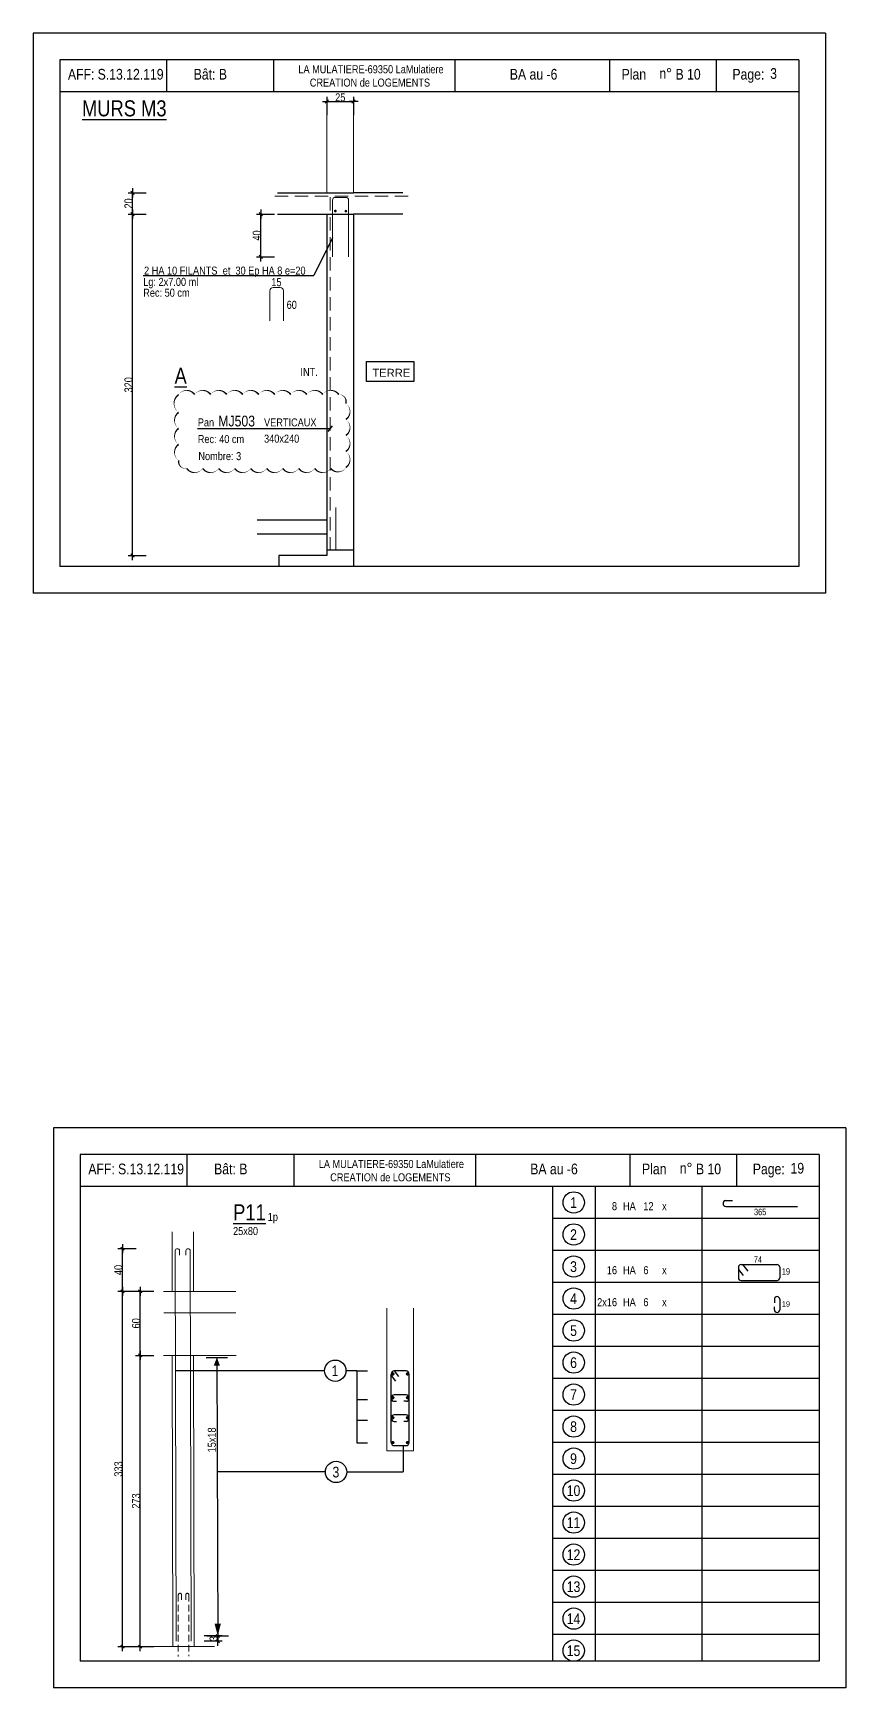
# Model space of a CAD drawing. Header units: metres. Extents: x -9927 to 45032, y -190416 to 12166.
# Drawn here: x 2802 to 4325, y -124751 to -121649 of the extents above; entities that cross this region are included whole.
import ezdxf
from ezdxf.enums import TextEntityAlignment as Align

# ---------------------------------------------------------------- set-up
doc = ezdxf.new("R2010")
doc.units = ezdxf.units.M
doc.header["$PDMODE"] = 65
doc.linetypes.add('CACHE2', pattern=[0.1875, 0.125, -0.0625])
for name, color, linetype in [('01_cote_gen', 4, 'Continuous'), ('01_fenetres', 171, 'Continuous'), ('01_linteaux', 3, 'Continuous'), ('01_murs_coup', 5, 'Continuous'), ('01_sem', 42, 'Continuous'), ('01_texte', 230, 'Continuous'), ('AA_COTES', 2, 'Continuous')]:
    doc.layers.add(name, color=color, linetype=linetype)
doc.styles.add('MATTE_TXT', font='arial.ttf')
doc.styles.add('STYLE2', font='ARIALN.TTF')
doc.dimstyles.new('JB25', dxfattribs={"dimscale": 0.1, "dimtxt": 150, "dimasz": 17, "dimexe": 0.1, "dimexo": 0.1, "dimgap": 0.09, "dimtad": 1, "dimdec": 1, "dimlfac": 0.5, "dimdsep": 46, "dimtxsty": 'STYLE2', "dimblk1": 'BOND_G', "dimblk2": 'BOND_D', "dimsah": 1, "dimcen": 1.5, "dimdle": 0.01, "dimse1": 1, "dimse2": 1, "dimclrd": 4, "dimclre": 2, "dimclrt": 5, "dimadec": 0, "dimazin": 0, "dimtfac": 2.333333, "dimtdec": 1, "dimtix": 1, "dimtmove": 2, "dimatfit": 3, "dimldrblk": 'BOND_G', "dimfxl": 1, "dimtolj": 1, "dimtzin": 0, "dimarcsym": 0})

# ---------------------------------------------------------------- blocks, each defined once
blk = doc.blocks.new('BOND_G')
at = {"layer": 'AA_COTES', "color": 0}
for p, q in [((5, 0), (-5, 0)), ((1.8, 1.8), (-1.8, -1.8)), ((0, -5), (0, 15))]:
    blk.add_line(p, q, dxfattribs=at)
blk = doc.blocks.new('BOND_D')
at = {"layer": 'AA_COTES', "color": 0}
for p, q in [((5, 0), (-5, 0)), ((-1.8, -1.8), (1.8, 1.8)), ((0, 5), (0, -15))]:
    blk.add_line(p, q, dxfattribs=at)
blk = doc.blocks.new('*D1000')
at = {"layer": '01_cote_gen', "color": 4, "lineweight": -2, "transparency": 16777216}
blk.add_line((2988.5, -122626.6), (2988.5, -121990), dxfattribs=at)
at = {"layer": 'DEFPOINTS', "color": 0, "lineweight": 0, "transparency": 16777216}
for p in [(2988.5, -121988.3), (3014, -121988.3), (3084.1, -122628.3)]:
    blk.add_point(p, dxfattribs=at)
at = {"layer": '01_cote_gen', "color": 4, "lineweight": -2, "transparency": 16777216, "xscale": 1.7, "yscale": 1.7, "zscale": 1.7}
for name, p, rotation in [('BOND_D', (2988.5, -121988.3), 90), ('BOND_G', (2988.5, -122628.3), 270)]:
    blk.add_blockref(name, p, dxfattribs=dict(at, rotation=rotation))
at = {"layer": '01_cote_gen', "color": 5, "lineweight": 0, "transparency": 16777216, "insert": (2980.9, -122308.3), "char_height": 15, "attachment_point": 5, "rotation": 90, "style": 'STYLE2'}
blk.add_mtext('\\A1;320', dxfattribs=at)
blk = doc.blocks.new('*D1001')
at = {"layer": '01_cote_gen', "color": 4, "lineweight": -2, "transparency": 16777216}
blk.add_line((2988.5, -121986.6), (2988.5, -121950), dxfattribs=at)
at = {"layer": 'DEFPOINTS', "color": 0, "lineweight": 0, "transparency": 16777216}
for p in [(2988.5, -121948.3), (3014, -121948.3), (3014, -121988.3)]:
    blk.add_point(p, dxfattribs=at)
at = {"layer": '01_cote_gen', "color": 4, "lineweight": -2, "transparency": 16777216, "xscale": 1.7, "yscale": 1.7, "zscale": 1.7}
for name, p, rotation in [('BOND_D', (2988.5, -121948.3), 90), ('BOND_G', (2988.5, -121988.3), 270)]:
    blk.add_blockref(name, p, dxfattribs=dict(at, rotation=rotation))
at = {"layer": '01_cote_gen', "color": 5, "lineweight": 0, "transparency": 16777216, "insert": (2980.9, -121968.3), "char_height": 15, "attachment_point": 5, "rotation": 90, "style": 'STYLE2'}
blk.add_mtext('\\A1;20', dxfattribs=at)
blk = doc.blocks.new('*D1002')
at = {"layer": '01_cote_gen', "color": 4, "lineweight": -2, "transparency": 16777216}
blk.add_line((3229, -122066.6), (3229, -121990), dxfattribs=at)
at = {"layer": 'DEFPOINTS', "color": 0, "lineweight": 0, "transparency": 16777216}
for p in [(3229, -121988.3), (3352.7, -121988.3), (3368.9, -122068.3)]:
    blk.add_point(p, dxfattribs=at)
at = {"layer": '01_cote_gen', "color": 4, "lineweight": -2, "transparency": 16777216, "xscale": 1.7, "yscale": 1.7, "zscale": 1.7}
for name, p, rotation in [('BOND_D', (3229, -121988.3), 90), ('BOND_G', (3229, -122068.3), 270)]:
    blk.add_blockref(name, p, dxfattribs=dict(at, rotation=rotation))
at = {"layer": '01_cote_gen', "color": 5, "lineweight": 0, "transparency": 16777216, "insert": (3221.3, -122028.3), "char_height": 15, "attachment_point": 5, "rotation": 90, "style": 'STYLE2'}
blk.add_mtext('\\A1;40', dxfattribs=at)
blk = doc.blocks.new('*D1017')
at = {"layer": '01_cote_gen', "color": 4, "lineweight": -2, "transparency": 16777216}
blk.add_line((3354.4, -121777.1), (3401, -121777.1), dxfattribs=at)
at = {"layer": 'DEFPOINTS', "color": 0, "lineweight": 0, "transparency": 16777216}
for p in [(3352.7, -121777.5), (3402.7, -121777.1), (3402.7, -121777.5)]:
    blk.add_point(p, dxfattribs=at)
at = {"layer": '01_cote_gen', "color": 4, "lineweight": -2, "transparency": 16777216, "xscale": 1.7, "yscale": 1.7, "zscale": 1.7, "rotation": 180}
blk.add_blockref('BOND_G', (3352.7, -121777.1), dxfattribs=at)
at = {"layer": '01_cote_gen', "color": 4, "lineweight": -2, "transparency": 16777216, "xscale": 1.7, "yscale": 1.7, "zscale": 1.7}
blk.add_blockref('BOND_D', (3402.7, -121777.1), dxfattribs=at)
at = {"layer": '01_cote_gen', "color": 5, "lineweight": 0, "transparency": 16777216, "insert": (3377.7, -121769.4), "char_height": 15, "attachment_point": 5, "style": 'STYLE2'}
blk.add_mtext('\\A1;25', dxfattribs=at)
blk = doc.blocks.new('*D1068')
at = {"layer": '01_cote_gen', "color": 4, "linetype": 'Continuous', "lineweight": -2, "transparency": 16777216}
blk.add_line((2969.5, -124672.1), (2969.5, -124009.4), dxfattribs=at)
at = {"layer": 'DEFPOINTS', "color": 0, "linetype": 'Continuous', "lineweight": 0, "transparency": 16777216}
for p in [(2969.5, -124007.7), (3102.6, -124007.7), (3064.2, -124673.8)]:
    blk.add_point(p, dxfattribs=at)
at = {"layer": '01_cote_gen', "color": 4, "linetype": 'Continuous', "lineweight": -2, "transparency": 16777216, "xscale": 1.7, "yscale": 1.7, "zscale": 1.7}
for name, p, rotation in [('BOND_D', (2969.5, -124007.7), 90), ('BOND_G', (2969.5, -124673.8), 270)]:
    blk.add_blockref(name, p, dxfattribs=dict(at, rotation=rotation))
at = {"layer": '01_cote_gen', "color": 5, "linetype": 'Continuous', "lineweight": 0, "transparency": 16777216, "insert": (2961.9, -124340.8), "char_height": 15, "attachment_point": 5, "rotation": 90, "style": 'STYLE2'}
blk.add_mtext('\\A1;333', dxfattribs=at)
blk = doc.blocks.new('*D1069')
at = {"layer": '01_cote_gen', "color": 4, "linetype": 'Continuous', "lineweight": -2, "transparency": 16777216}
blk.add_line((3002.7, -124126), (3002.7, -124009.4), dxfattribs=at)
at = {"layer": 'DEFPOINTS', "color": 0, "linetype": 'Continuous', "lineweight": 0, "transparency": 16777216}
for p in [(3002.7, -124007.7), (3150.9, -124007.7), (3160, -124127.7)]:
    blk.add_point(p, dxfattribs=at)
at = {"layer": '01_cote_gen', "color": 4, "linetype": 'Continuous', "lineweight": -2, "transparency": 16777216, "xscale": 1.7, "yscale": 1.7, "zscale": 1.7}
for name, p, rotation in [('BOND_D', (3002.7, -124007.7), 90), ('BOND_G', (3002.7, -124127.7), 270)]:
    blk.add_blockref(name, p, dxfattribs=dict(at, rotation=rotation))
at = {"layer": '01_cote_gen', "color": 5, "linetype": 'Continuous', "lineweight": 0, "transparency": 16777216, "insert": (2995, -124067.7), "char_height": 15, "attachment_point": 5, "rotation": 90, "style": 'STYLE2'}
blk.add_mtext('\\A1;60', dxfattribs=at)
blk = doc.blocks.new('*D1070')
at = {"layer": '01_cote_gen', "color": 4, "linetype": 'Continuous', "lineweight": -2, "transparency": 16777216}
blk.add_line((3002.7, -124672.1), (3002.7, -124129.4), dxfattribs=at)
at = {"layer": 'DEFPOINTS', "color": 0, "linetype": 'Continuous', "lineweight": 0, "transparency": 16777216}
for p in [(3002.7, -124127.7), (3009.6, -124127.7), (3020.8, -124673.8)]:
    blk.add_point(p, dxfattribs=at)
at = {"layer": '01_cote_gen', "color": 4, "linetype": 'Continuous', "lineweight": -2, "transparency": 16777216, "xscale": 1.7, "yscale": 1.7, "zscale": 1.7}
for name, p, rotation in [('BOND_D', (3002.7, -124127.7), 90), ('BOND_G', (3002.7, -124673.8), 270)]:
    blk.add_blockref(name, p, dxfattribs=dict(at, rotation=rotation))
at = {"layer": '01_cote_gen', "color": 5, "linetype": 'Continuous', "lineweight": 0, "transparency": 16777216, "insert": (2995, -124400.8), "char_height": 15, "attachment_point": 5, "rotation": 90, "style": 'STYLE2'}
blk.add_mtext('\\A1;273', dxfattribs=at)
blk = doc.blocks.new('*D1071')
at = {"layer": '01_cote_gen', "color": 4, "linetype": 'Continuous', "lineweight": -2, "transparency": 16777216}
blk.add_line((3148.1, -124655.5), (3148.1, -124662.1), dxfattribs=at)
at = {"layer": 'DEFPOINTS', "color": 0, "linetype": 'Continuous', "lineweight": 0, "transparency": 16777216}
for p in [(3098.2, -124663.8), (3141.3, -124653.8), (3148.1, -124663.8)]:
    blk.add_point(p, dxfattribs=at)
at = {"layer": '01_cote_gen', "color": 4, "linetype": 'Continuous', "lineweight": -2, "transparency": 16777216, "xscale": 1.7, "yscale": 1.7, "zscale": 1.7}
for name, p, rotation in [('BOND_G', (3148.1, -124653.8), 90), ('BOND_D', (3148.1, -124663.8), 270)]:
    blk.add_blockref(name, p, dxfattribs=dict(at, rotation=rotation))
at = {"layer": '01_cote_gen', "color": 5, "linetype": 'Continuous', "lineweight": 0, "transparency": 16777216, "insert": (3140.4, -124658.8), "char_height": 15, "attachment_point": 5, "rotation": 90, "style": 'STYLE2'}
blk.add_mtext('\\A1;3', dxfattribs=at)
blk = doc.blocks.new('*D1072')
at = {"layer": '01_cote_gen', "color": 4, "lineweight": -2, "transparency": 16777216}
blk.add_line((2969.5, -124006), (2969.5, -123929.4), dxfattribs=at)
at = {"layer": 'DEFPOINTS', "color": 0, "lineweight": 0, "transparency": 16777216}
for p in [(2969.5, -123927.7), (3072.6, -123927.7), (3073.4, -124007.7)]:
    blk.add_point(p, dxfattribs=at)
at = {"layer": '01_cote_gen', "color": 4, "lineweight": -2, "transparency": 16777216, "xscale": 1.7, "yscale": 1.7, "zscale": 1.7}
for name, p, rotation in [('BOND_D', (2969.5, -123927.7), 90), ('BOND_G', (2969.5, -124007.7), 270)]:
    blk.add_blockref(name, p, dxfattribs=dict(at, rotation=rotation))
at = {"layer": '01_cote_gen', "color": 5, "lineweight": 0, "transparency": 16777216, "insert": (2961.9, -123967.7), "char_height": 15, "attachment_point": 5, "rotation": 90, "style": 'STYLE2'}
blk.add_mtext('\\A1;40', dxfattribs=at)

msp = doc.modelspace()

# ---------------------------------------------------------------- linework, layer by layer
at = {"layer": '01_cote_gen', "color": 2, "linetype": 'CACHE2', "lineweight": 0, "ltscale": 100}
for p, q in [((3074.2, -124576.8), (3074.2, -124692.37)), ((3080.2, -124576.8), (3080.2, -124585.77)), ((3088.2, -124576.8), (3088.2, -124585.77)), ((3094.2, -124576.8), (3094.2, -124691.51))]:
    msp.add_line(p, q, dxfattribs=at)
for centre in [(3077.2, -124576.8), (3091.2, -124576.8)]:
    msp.add_arc(centre, 3, 0, 180, dxfattribs=at)
at = {"layer": '01_fenetres', "ltscale": 30}
for p, q in [((2852.08, -121698.89), (2852.08, -122648.89)), ((2852.08, -121698.89), (2852.08, -122648.89)), ((2852.08, -121698.89), (2852.08, -122648.89)), ((4237.08, -121698.89), (2852.08, -121698.89)), ((3052.08, -121698.89), (3052.08, -121758.89)), ((3252.47, -121698.89), (3252.47, -121758.89)), ((3592.64, -121698.89), (3592.64, -121758.89)), ((3882.94, -121758.89), (3882.94, -121698.89)), ((4082.94, -121758.89), (4082.94, -121698.89)), ((4237.08, -121698.89), (4237.08, -122648.89)), ((4237.08, -121758.89), (2852.08, -121758.89)), ((4237.08, -122648.89), (2852.08, -122648.89)), ((2890.3, -123751.15), (2890.3, -124701.15)), ((2890.3, -123751.15), (2890.3, -124701.15)), ((2890.3, -123751.15), (2890.3, -124701.15)), ((4275.3, -123751.15), (2890.3, -123751.15)), ((3090.3, -123751.15), (3090.3, -123811.15)), ((3290.69, -123751.15), (3290.69, -123811.15)), ((3630.86, -123751.15), (3630.86, -123811.15)), ((3921.16, -123811.15), (3921.16, -123751.15)), ((4121.16, -123811.15), (4121.16, -123751.15)), ((4275.3, -123751.15), (4275.3, -124701.15)), ((4275.3, -123811.15), (2890.3, -123811.15)), ((4275.3, -124701.15), (2890.3, -124701.15))]:
    msp.add_line(p, q, dxfattribs=at)
at = {"layer": '01_linteaux', "linetype": 'Continuous'}
for p, q in [((4098.84, -123837.41), (4112.58, -123837.41)), ((4100.07, -123848.39), (4234.38, -123848.39)), ((4123.75, -123962.68), (4123.75, -123982.3)), ((4128.75, -123957.68), (4196.33, -123957.68)), ((4131.44, -123957.68), (4141.42, -123969.99)), ((4201.33, -123962.68), (4201.33, -123982.3)), ((4123.75, -123966.82), (4132.94, -123978.16)), ((4128.75, -123987.3), (4196.33, -123987.3)), ((4191.33, -124022.68), (4191.33, -124029.06)), ((4201.33, -124022.68), (4201.33, -124042.3)), ((4191.33, -124042.3), (4191.33, -124036.45))]:
    msp.add_line(p, q, dxfattribs=at)
for centre, start, end in [((4099.95, -123842.28), 102.77382, 192.77382), ((4100.07, -123843.39), 180, 270), ((4128.75, -123962.68), 90, 180), ((4196.33, -123962.68), 0, 90), ((4128.75, -123982.3), 180, 270), ((4196.33, -123982.3), 270, 0), ((4196.33, -124022.68), 90, 180), ((4196.33, -124022.68), 0, 90), ((4196.33, -124042.3), 180, 270), ((4196.33, -124042.3), 270, 0)]:
    msp.add_arc(centre, 5, start, end, dxfattribs=at)
at = {"layer": '01_murs_coup'}
for p, q in [((3260.25, -121948.31), (3402.68, -121948.31)), ((3495.11, -121948.31), (3402.68, -121948.31)), ((3260.25, -121988.31), (3402.68, -121988.31)), ((3352.68, -121988.31), (3352.68, -122628.31)), ((3402.68, -121988.31), (3402.68, -122648.89)), ((3495.11, -121988.31), (3402.68, -121988.31)), ((3352.68, -122562.31), (3222, -122562.31)), ((3352.68, -122588.31), (3222, -122588.31)), ((3262.68, -122628.31), (3262.68, -122648.89)), ((3352.68, -122628.31), (3262.68, -122628.31)), ((3402.68, -122618.31), (3352.68, -122618.31))]:
    msp.add_line(p, q, dxfattribs=at)
at = {"layer": '01_sem', "color": 2, "lineweight": 0, "ltscale": 7}
for p, q in [((3352.68, -121777.54), (3352.68, -121948.31)), ((3402.68, -121777.54), (3402.68, -121948.31)), ((3363.24, -121961.9), (3363.24, -122068.31)), ((3388.24, -121956.9), (3368.24, -121956.9)), ((3393.24, -121961.9), (3393.24, -122068.31)), ((3245.99, -122131.91), (3245.99, -122188.05)), ((3265.34, -122125.91), (3251.99, -122125.91)), ((3271.34, -122131.91), (3271.34, -122188.05)), ((3369.38, -122538.31), (3369.38, -122618.31)), ((3062.56, -124007.73), (3062.56, -123896.47)), ((3102.56, -124007.56), (3102.56, -123896.3)), ((3068.56, -123931.73), (3070.2, -124663.8)), ((3076.56, -123931.73), (3076.56, -123940.13)), ((3088.56, -123931.73), (3088.56, -123940.13)), ((3096.56, -123931.73), (3098.2, -124663.8)), ((3062.56, -124007.73), (3046.13, -124007.73)), ((3181.74, -124007.73), (3062.56, -124007.73)), ((3181.74, -124047.73), (3046.86, -124047.73)), ((3464.98, -124306.93), (3464.98, -124039.1)), ((3464.98, -124306.93), (3464.98, -124039.1)), ((3514.98, -124306.93), (3514.98, -124039.1)), ((3062.56, -124127.73), (3046.13, -124127.73)), ((3062.56, -124127.73), (3064.2, -124673.8)), ((3182.47, -124127.73), (3062.56, -124127.73)), ((3181.74, -124127.73), (3062.56, -124127.73)), ((3102.56, -124127.73), (3104.2, -124673.8)), ((3464.98, -124306.93), (3514.98, -124306.93)), ((3464.98, -124306.93), (3514.98, -124306.93)), ((3141.75, -124673.8), (3008.47, -124673.8))]:
    msp.add_line(p, q, dxfattribs=at)
at = {"layer": '01_sem', "color": 5, "linetype": 'CACHE2', "lineweight": 0, "ltscale": 200}
for p, q in [((3505.11, -121954.31), (3250.25, -121954.31)), ((3358.68, -121956.38), (3358.68, -122618.31))]:
    msp.add_line(p, q, dxfattribs=at)
at = {"layer": '01_sem', "color": 2, "lineweight": 0, "ltscale": 7, "const_width": 2.5, "flags": 128}
for points in [[(3369.67, -121982.35, -1), (3367.17, -121982.35, -1)], [(3389.44, -121982.65, -1), (3386.94, -121982.65, -1)]]:
    msp.add_lwpolyline(points, format="xyb", close=True, dxfattribs=at)
at = {"layer": '01_sem', "color": 2, "lineweight": 0, "ltscale": 7}
for centre, radius, start, end in [((3368.24, -121961.9), 5, 90, 180), ((3388.24, -121961.9), 5, 0, 90), ((3251.99, -122131.91), 6, 90, 180), ((3265.34, -122131.91), 6, 0, 90), ((3072.56, -123931.73), 4, 0, 180), ((3092.56, -123931.73), 4, 0, 180)]:
    msp.add_arc(centre, radius, start, end, dxfattribs=at)
at = {"layer": '01_texte', "ltscale": 30}
for p, q in [((2802.08, -121648.89), (2802.08, -122698.89)), ((4287.08, -121648.89), (2802.08, -121648.89)), ((4287.08, -121648.89), (4287.08, -122698.89)), ((4287.08, -122698.89), (2802.08, -122698.89)), ((2840.3, -123701.15), (2840.3, -124751.15)), ((4325.3, -123701.15), (2840.3, -123701.15)), ((4325.3, -123701.15), (4325.3, -124751.15)), ((3775.3, -123811.15), (3775.3, -124701.15)), ((3855.3, -123811.15), (3855.3, -124701.15)), ((4055.3, -123811.15), (4055.3, -124701.15)), ((4275.3, -123871.15), (3775.3, -123871.15)), ((4275.3, -123931.15), (3775.3, -123931.15)), ((4275.3, -123991.15), (3775.3, -123991.15)), ((4275.3, -124051.15), (3775.3, -124051.15)), ((4275.3, -124111.15), (3775.3, -124111.15)), ((3126.3, -124132.04), (3166.61, -124132.04)), ((3146.46, -124132.04), (3148.09, -124660.67)), ((3472.98, -124290.93), (3472.98, -124162.92)), ((3472.98, -124165.47), (3480.98, -124176.2)), ((3500.98, -124156.92), (3478.98, -124156.92)), ((3478.98, -124156.92), (3486.98, -124167.65)), ((3506.98, -124290.93), (3506.98, -124162.92)), ((4275.3, -124171.15), (3775.3, -124171.15)), ((3500.98, -124201.86), (3478.98, -124201.86)), ((3478.98, -124213.86), (3483.16, -124213.86)), ((3500.98, -124213.86), (3496.79, -124213.86)), ((3500.98, -124239.54), (3478.98, -124239.54)), ((4275.3, -124231.15), (3775.3, -124231.15)), ((3478.98, -124251.54), (3483.16, -124251.54)), ((3500.98, -124251.54), (3496.79, -124251.54)), ((3478.98, -124296.93), (3500.98, -124296.93)), ((4275.3, -124291.15), (3775.3, -124291.15)), ((4275.3, -124351.15), (3775.3, -124351.15)), ((4275.3, -124411.15), (3775.3, -124411.15)), ((4275.3, -124471.15), (3775.3, -124471.15)), ((4275.3, -124531.15), (3775.3, -124531.15)), ((4275.3, -124591.15), (3775.3, -124591.15)), ((3127.93, -124653.8), (3168.24, -124653.8)), ((4275.3, -124651.15), (3775.3, -124651.15)), ((4325.3, -124751.15), (2840.3, -124751.15))]:
    msp.add_line(p, q, dxfattribs=at)
at = {"layer": '01_texte'}
for p, q in [((3363.24, -122032.54), (3328.31, -122103.04)), ((3008.08, -122103.04), (3328.31, -122103.04)), ((3109.94, -122390.32), (3358.68, -122390.32)), ((3362.77, -122385.04), (3354.58, -122395.59)), ((3348.29, -124156.44), (3068.56, -124156.44)), ((3408.76, -124156.44), (3388.29, -124156.44)), ((3408.76, -124156.44), (3408.76, -124291.41)), ((3408.76, -124156.44), (3428.77, -124156.44)), ((3408.76, -124210.71), (3428.77, -124210.71)), ((3408.76, -124249.4), (3428.77, -124249.4)), ((3408.76, -124291.41), (3428.77, -124291.41)), ((3495.82, -124296.93), (3495.82, -124346.33)), ((3349.92, -124346.33), (3148.09, -124346.33)), ((3389.92, -124346.33), (3495.82, -124346.33))]:
    msp.add_line(p, q, dxfattribs=at)
at = {"layer": '01_texte', "elevation": 9.99}
msp.add_lwpolyline([(3426.82, -122264.63), (3515.41, -122264.63), (3515.41, -122301.92), (3426.82, -122301.92)], close=True, dxfattribs=at)
at = {"layer": '01_texte', "flags": 128}
msp.add_lwpolyline([(3074.91, -122326.56, 0, 3, -0.5205671), (3104.91, -122326.56, 0, 3, -0.5205671), (3134.91, -122326.56, 0, 3, -0.5205671), (3164.91, -122326.56, 0, 3, -0.5205671), (3194.91, -122326.56, 0, 3, -0.5205671), (3224.91, -122326.56, 0, 3, -0.5205671), (3254.91, -122326.56, 0, 3, -0.5205671), (3284.91, -122326.56, 0, 3, -0.5205671), (3314.91, -122326.56, 0, 3, -0.5205671), (3344.91, -122326.56, 0, 3, -0.5205671), (3374.91, -122326.56, 0, 3, -0.5205671), (3388.17, -122343.3, 0, 3, -0.5205671), (3388.17, -122373.3, 0, 3, -0.5205671), (3388.17, -122403.3, 0, 3, -0.5205671), (3388.17, -122433.3, 0, 3, -0.5205671), (3388.17, -122463.3, 0, 3, -0.5205671), (3359.87, -122465.01, 0, 3, -0.5205671), (3329.87, -122465.01, 0, 3, -0.5205671), (3299.87, -122465.01, 0, 3, -0.5205671), (3269.87, -122465.01, 0, 3, -0.5205671), (3239.87, -122465.01, 0, 3, -0.5205671), (3209.87, -122465.01, 0, 3, -0.5205671), (3179.87, -122465.01, 0, 3, -0.5205671), (3149.87, -122465.01, 0, 3, -0.5205671), (3119.87, -122465.01, 0, 3, -0.5205671), (3089.87, -122465.01, 0, 3, -0.5205671), (3074.91, -122449.97, 0, 3, -0.5205671), (3074.91, -122419.97, 0, 3, -0.5205671), (3074.91, -122389.97, 0, 3, -0.5205671), (3074.91, -122359.97, 0, 3, -0.5205671)], format="xyseb", close=True, dxfattribs=at)
at = {"layer": '01_texte', "ltscale": 30, "const_width": 3, "flags": 128}
for points in [[(3477.91, -124162.62, -1), (3474.91, -124162.62, -1)], [(3502.04, -124162.62, 1), (3505.04, -124162.62, 1)], [(3477.91, -124207.06, 1), (3474.91, -124207.06, 1)], [(3502.04, -124207.06, -1), (3505.04, -124207.06, -1)], [(3477.91, -124244.74, 1), (3474.91, -124244.74, 1)], [(3502.04, -124244.74, -1), (3505.04, -124244.74, -1)], [(3477.91, -124291.22, 1), (3474.91, -124291.22, 1)], [(3502.04, -124291.22, -1), (3505.04, -124291.22, -1)]]:
    msp.add_lwpolyline(points, format="xyb", close=True, dxfattribs=at)
at = {"layer": '01_texte'}
for centre in [(3815.3, -123841.15), (3815.3, -123901.15), (3815.3, -123961.15), (3815.3, -124021.15), (3815.3, -124081.15), (3815.3, -124141.15), (3368.29, -124156.44), (3815.3, -124201.15), (3815.3, -124261.15), (3815.3, -124321.15), (3369.92, -124346.33), (3815.3, -124381.15), (3815.3, -124441.15), (3815.3, -124501.15), (3815.3, -124561.15), (3815.3, -124621.15), (3815.3, -124681.15)]:
    msp.add_circle(centre, 20, dxfattribs=at)
at = {"layer": '01_texte', "ltscale": 30}
for centre, start, end in [((3478.98, -124162.92), 90.00091, 180), ((3500.98, -124162.92), 0, 90.00091), ((3478.98, -124207.86), 90.00091, 180), ((3478.98, -124207.86), 180, 269.99909), ((3500.98, -124207.86), 0, 90.00091), ((3500.98, -124207.86), 269.99909, 360), ((3478.98, -124245.54), 90.00091, 180), ((3478.98, -124245.54), 180, 269.99909), ((3500.98, -124245.54), 0, 90.00091), ((3500.98, -124245.54), 269.99909, 360), ((3478.98, -124290.93), 180, 270), ((3500.98, -124290.93), 270, 0)]:
    msp.add_arc(centre, 6, start, end, dxfattribs=at)
for points in [[(3146.46, -124132.04), (3140.55, -124147.11), (3146.46, -124147.11)], [(3146.46, -124132.04), (3152.36, -124147.11), (3146.46, -124147.11)], [(3148.09, -124653.8), (3142.19, -124630.73), (3148.09, -124630.73)], [(3148.09, -124653.8), (3153.99, -124630.73), (3148.09, -124630.73)]]:
    msp.add_solid(points, dxfattribs=at)

# ---------------------------------------------------------------- texts
at = {"layer": '01_texte'}
for s, height, style, p in [('AFF:', 20, 'STYLE2', (2867.37, -121736.04)), ('S.13.12.119', 20, 'STYLE2', (2923.04, -121736.04)), ('Bât: B', 20, 'STYLE2', (3103.01, -121736.04)), ('LA MULATIERE-69350 LaMulatiere', 15, 'STYLE2', (3299.17, -121724.17)), ('BA au -6', 20, 'STYLE2', (3695.47, -121736.04)), ('Plan', 20, 'STYLE2', (3904.99, -121736.04)), ('n%%D', 20, 'STYLE2', (3975.67, -121734.6)), ('B 10', 20, 'STYLE2', (4006.02, -121736.04)), ('Page:', 20, 'STYLE2', (4112.66, -121736.04)), ('3', 20, 'STYLE2', (4183.34, -121734.6)), ('CREATION de LOGEMENTS', 15, 'STYLE2', (3320.65, -121749.17)), ('%%UMURS M3', 30, 'STYLE2', (2893.71, -121804.96)), (' 2 HA 10 FILANTS', 15, 'STYLE2', (3005.22, -122101.66)), ('et  30 Ep HA 8 e=20', 15, 'STYLE2', (3157.42, -122101.66)), ('Lg: 2x7.00 ml', 15, 'STYLE2', (3008.47, -122122.8)), ('Rec: 50 cm', 15, 'STYLE2', (3008.47, -122143.09)), ('15', 15, 'STYLE2', (3248.55, -122123.31)), ('60', 15, 'STYLE2', (3277.22, -122165.79)), ('%%UA', 30, 'STYLE2', (3067.15, -122306.3)), ('INT.', 15, 'STYLE2', (3303.08, -122291.62)), ('TERRE', 15, 'MATTE_TXT', (3437.86, -122293.23, 9.99)), (' Pan    ', 15, 'STYLE2', (3105.95, -122386.2)), ('MJ503', 20, 'STYLE2', (3149.18, -122386.2)), ('VERTICAUX', 15, 'STYLE2', (3234.88, -122386.2)), ('Rec: 40 cm', 15, 'STYLE2', (3110.69, -122417.48)), ('340x240', 15, 'STYLE2', (3234.88, -122416.66)), ('Nombre: 3', 15, 'STYLE2', (3111.84, -122449.39)), ('AFF:', 20, 'STYLE2', (2905.59, -123788.31)), ('S.13.12.119', 20, 'STYLE2', (2961.26, -123788.31)), ('Bât: B', 20, 'STYLE2', (3141.23, -123788.31)), ('LA MULATIERE-69350 LaMulatiere', 15, 'STYLE2', (3337.39, -123776.44)), ('BA au -6', 20, 'STYLE2', (3733.69, -123788.31)), ('Plan', 20, 'STYLE2', (3943.21, -123788.31)), ('n%%D', 20, 'STYLE2', (4013.89, -123786.86)), ('B 10', 20, 'STYLE2', (4044.24, -123788.31)), ('Page:', 20, 'STYLE2', (4150.88, -123788.31)), ('19', 20, 'STYLE2', (4221.56, -123786.86)), ('CREATION de LOGEMENTS', 15, 'STYLE2', (3358.87, -123801.44)), ('HA', 15, 'STYLE2', (3907.59, -123855.56)), ('12', 15, 'STYLE2', (3945.76, -123855.56)), ('%%UP11', 30, 'STYLE2', (3176.97, -123874.55)), ('1p', 15, 'STYLE2', (3241.8, -123875.64)), ('365', 12, 'STYLE2', (4153.13, -123864.89)), ('25x80', 15, 'STYLE2', (3176.78, -123902.16)), ('HA', 15, 'STYLE2', (3907.59, -123975.56)), ('6', 15, 'STYLE2', (3945.76, -123975.56)), ('74', 12, 'STYLE2', (4152.8, -123954.13)), ('19', 12, 'STYLE2', (4205.32, -123976.34)), ('HA', 15, 'STYLE2', (3907.59, -124035.56)), ('6', 15, 'STYLE2', (3945.76, -124035.56)), ('19', 10, 'STYLE2', (4205.32, -124036.34))]:
    msp.add_text(s, height=height, dxfattribs=dict(at, style=style)).set_placement(p)
at = {"layer": '01_texte', "style": 'STYLE2'}
for s, p in [('1', (3814.89, -123841.38)), ('2', (3814.89, -123901.38)), ('3', (3814.89, -123961.38)), ('4', (3814.89, -124021.38)), ('5', (3814.89, -124081.38)), ('1', (3367.88, -124156.66)), ('6', (3814.89, -124141.38)), ('7', (3814.89, -124201.38)), ('8', (3814.89, -124261.38)), ('3', (3369.52, -124346.55)), ('9', (3814.89, -124321.38)), ('10', (3814.89, -124381.38)), ('11', (3814.89, -124441.38)), ('12', (3814.89, -124501.38)), ('13', (3814.89, -124561.38)), ('14', (3814.89, -124621.38)), ('15', (3814.89, -124681.38))]:
    msp.add_text(s, height=20, dxfattribs=at).set_placement(p, align=Align.MIDDLE_CENTER)
for s, p in [('8', (3896.39, -123855.56)), ('16', (3896.39, -123975.56)), ('2x16', (3896.39, -124035.56))]:
    msp.add_text(s, height=15, dxfattribs=at).set_placement(p, align=Align.RIGHT)
for p in [(3985.17, -123855.56), (3985.17, -123975.56), (3985.17, -124035.56)]:
    msp.add_text('x', height=15, dxfattribs=at).set_placement(p, align=Align.CENTER)
msp.add_text('15x18', height=15, rotation=90, dxfattribs=at).set_placement((3144.48, -124309.66))

# ---------------------------------------------------------------- dimensions: what is measured, and where the dimension line sits
at = {"layer": '01_cote_gen', "lineweight": 0}
dim = msp.add_linear_dim(base=(3402.68, -121777.09), p1=(3352.68, -121777.54), p2=(3402.68, -121777.54), dimstyle='JB25', dxfattribs=at)
dim.commit()
dim.dimension.update_dxf_attribs({"geometry": '*D1017', "text_midpoint": (3377.68, -121769.42)})
for base, p1, p2, picture, middle in [((2988.55, -121948.31), (3014.05, -121988.31), (3014.05, -121948.31), '*D1001', (2980.88, -121968.31)), ((2988.55, -121988.31), (3084.13, -122628.31), (3014.05, -121988.31), '*D1000', (2980.88, -122308.31)), ((3229, -121988.31), (3368.85, -122068.31), (3352.68, -121988.31), '*D1002', (3221.33, -122028.31)), ((2969.52, -123927.73), (3073.36, -124007.73), (3072.56, -123927.73), '*D1072', (2961.86, -123967.73))]:
    dim = msp.add_linear_dim(base=base, p1=p1, p2=p2, angle=90, dimstyle='JB25', dxfattribs=at)
    dim.commit()
    dim.dimension.update_dxf_attribs({"geometry": picture, "text_midpoint": middle})
at = {"layer": '01_cote_gen', "linetype": 'Continuous', "lineweight": 0}
for base, p1, p2, picture, middle in [((2969.52, -124007.73), (3064.2, -124673.8), (3102.56, -124007.73), '*D1068', (2961.86, -124340.76)), ((3002.7, -124007.73), (3159.98, -124127.73), (3150.92, -124007.73), '*D1069', (2995.03, -124067.73)), ((3002.7, -124127.73), (3020.82, -124673.8), (3009.57, -124127.73), '*D1070', (2995.03, -124400.76))]:
    dim = msp.add_linear_dim(base=base, p1=p1, p2=p2, angle=90, dimstyle='JB25', dxfattribs=at)
    dim.commit()
    dim.dimension.update_dxf_attribs({"geometry": picture, "text_midpoint": middle})
dim = msp.add_linear_dim(base=(3148.09, -124663.8), p1=(3141.26, -124653.8), p2=(3098.2, -124663.8), angle=90, text='3', dimstyle='JB25', dxfattribs=at)
dim.commit()
dim.dimension.update_dxf_attribs({"geometry": '*D1071', "text_midpoint": (3140.42, -124658.8)})

doc.saveas('drawing.dxf')
